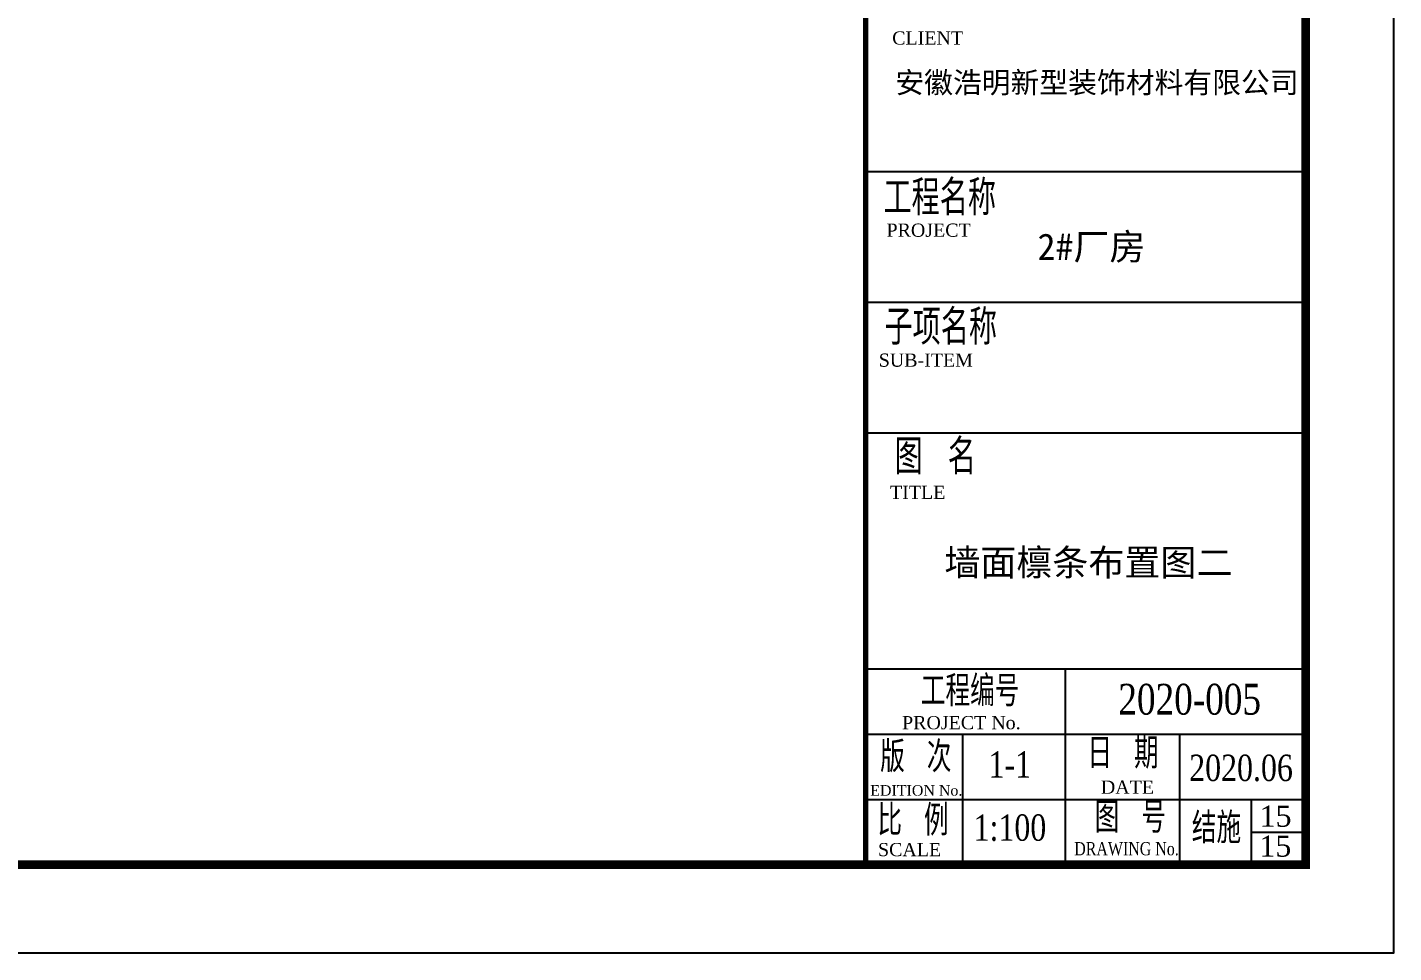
# Model space of a CAD drawing. Extents: x 14207793 to 14719554, y -1675802 to -1228715.
# Drawn here: x 14251667 to 14267193, y -1568890 to -1558371 of the extents above; entities that cross this region are included whole.
import ezdxf
from ezdxf.enums import TextEntityAlignment as Align

# ---------------------------------------------------------------- set-up
doc = ezdxf.new("R2010")
doc.units = 0
doc.header["$LTSCALE"] = 500
doc.header["$MEASUREMENT"] = 0
doc.layers.get('0').update_dxf_attribs({"linetype": 'CONTINUOUS'})
doc.layers.add('PUB_TITLE', color=4, linetype='CONTINUOUS')
doc.layers.add('TEXT', color=7, linetype='CONTINUOUS')
doc.styles.add('GHF', font='TIMES.TTF')
doc.styles.add('GL-H', font='simhei.ttf')
doc.styles.add('HZ', font='txt', dxfattribs={"width": 0.8, "bigfont": 'hztxt'})

msp = doc.modelspace()

# ---------------------------------------------------------------- linework, layer by layer
at = {"color": 4, "const_width": 59.39}
msp.add_lwpolyline([(14266192.5, -1567890), (14261192.5, -1567890), (14261192.5, -1535631.08), (14266192.5, -1535631.08)], close=True, dxfattribs=at)
at = {"layer": 'PUB_TITLE'}
for p, q in [((14261192.5, -1560009.51), (14266192.5, -1560009.51, -1000)), ((14261192.5, -1561494.21), (14266192.5, -1561494.21, -1000)), ((14261192.5, -1562978.91), (14266192.5, -1562978.91, -1000)), ((14261192.5, -1565662.95, 2295.35), (14266192.5, -1565662.95, 1295.35)), ((14263459.57, -1565662.95, 1295.35), (14263459.57, -1567890, 1295.35)), ((14261192.5, -1566405.3, 2295.35), (14266192.5, -1566405.3, 1295.35)), ((14262294.1, -1566405.3, 1295.35), (14262294.1, -1567890, 1295.35)), ((14264757.74, -1566405.3, 1295.35), (14264757.74, -1567890, 1295.35)), ((14261192.5, -1567147.65, 2295.35), (14266192.5, -1567147.65, 1295.35)), ((14265575.14, -1567147.65, 1295.35), (14265575.14, -1567890, 1295.35)), ((14265575.14, -1567518.82, 1295.35), (14266192.5, -1567518.82, 1295.35))]:
    msp.add_line(p, q, dxfattribs=at)
msp.add_lwpolyline([(14207792.5, -1568890), (14267192.5, -1568890), (14267192.5, -1526890), (14207792.5, -1526890)], close=True, dxfattribs=at)
for points, const_width in [([(14210292.5, -1567890), (14266192.5, -1567890), (14266192.5, -1527890), (14210292.5, -1527890)], 100), ([(14261192.5, -1557781.55), (14266192.5, -1557781.55), (14266192.5, -1567890), (14261192.5, -1567890)], 59.39)]:
    msp.add_lwpolyline(points, close=True, dxfattribs=dict(at, const_width=const_width))

# ---------------------------------------------------------------- texts
at = {"color": 2, "style": 'GHF'}
for s, height, p in [('CLIENT', 150, (14261494.48, -1558567, -1000)), ('PROJECT', 150, (14261429.85, -1560751.39, -1000)), ('SUB-ITEM', 150, (14261341.63, -1562228.96, -1000)), ('TITLE', 150, (14261469.42, -1563732.01, -1000)), ('PROJECT No.', 150, (14261606.67, -1566349.89, 1295.35)), ('DATE', 150, (14263865.42, -1567083.35, 1295.35)), ('EDITION No.', 120, (14261244.74, -1567105.1, 2295.35)), ('15', 240, (14265669.36, -1567457.85, 1295.35)), ('15', 240, (14265666.78, -1567798.22, 10295.35)), ('SCALE', 150, (14261333.17, -1567792.88, 1295.35))]:
    msp.add_text(s, height=height, dxfattribs=at).set_placement(p)
at = {"color": 2, "width": 0.8}
for s, height, style, p in [('工程名称', 400, 'HZ', (14261394.53, -1560507.47, -27.76)), ('子项名称', 400, 'HZ', (14261405.89, -1561979.2, -27.76)), ('图 名', 400, 'HZ', (14261520.38, -1563451.78, -27.76)), ('工程编号', 350, 'HZ', (14261819.62, -1566089.93, 1224.16)), ('2020-005', 350, 'GHF', (14264064.2, -1566183.69, 5295.35)), ('版 次', 350, 'HZ', (14261358.15, -1566837.92, 1224.16)), ('日 期', 350, 'HZ', (14263712.08, -1566796.59, 1295.35)), ('1-1', 300, 'GHF', (14262589.21, -1566900.09, 10295.35)), ('2020.06', 300, 'GHF', (14264869.01, -1566938.8, 5295.35)), ('比 例', 350, 'HZ', (14261326.13, -1567559.16, 1224.16)), ('图 号', 350, 'HZ', (14263795.4, -1567527.13, 1295.35)), ('结施', 350, 'HZ', (14264899.08, -1567646.13, 1295.35)), ('1:100', 300, 'GHF', (14262419.47, -1567617.87, 10295.35)), ('DRAWING No.', 150, 'GHF', (14263562.7, -1567783.03, 1295.35))]:
    msp.add_text(s, height=height, dxfattribs=dict(at, style=style)).set_placement(p)
at = {"layer": 'TEXT', "color": 6, "style": 'GL-H'}
for s, height, p in [('安徽浩明新型装饰材料有限公司', 240, (14266112.59, -1558997.94, 691.86)), ('2#厂房', 300, (14264372.54, -1560863.98, 691.86)), ('墙面檩条布置图二 ', 300, (14265565.04, -1564453.98, 691.86))]:
    msp.add_text(s, height=height, dxfattribs=at).set_placement(p, align=Align.MIDDLE_RIGHT)

doc.saveas('drawing.dxf')
